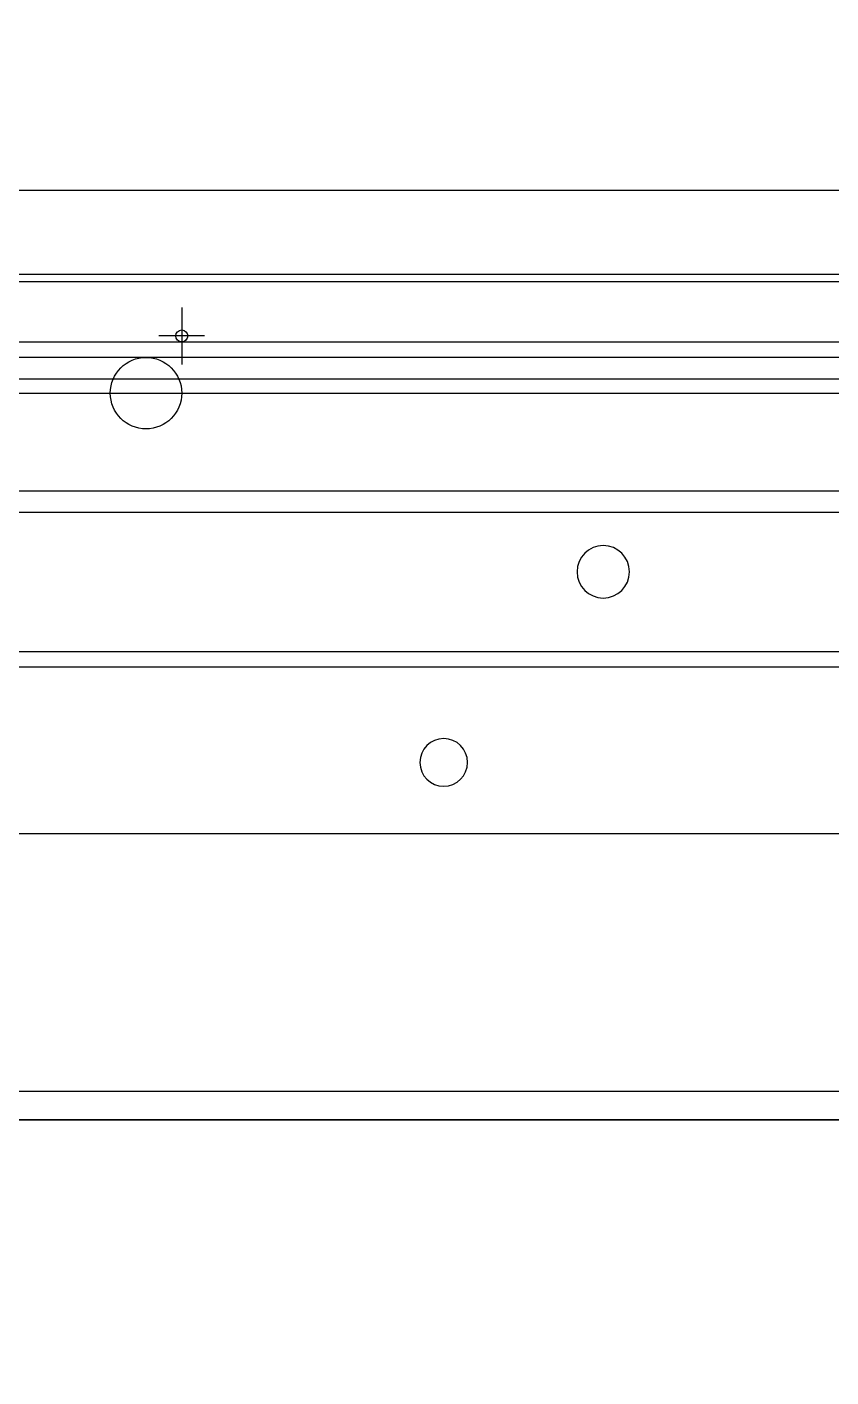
# Model space of a CAD drawing. Header units: millimetres. Extents: x 89450 to 753248, y -530175 to 1209785.
# Drawn here: x 97741.2 to 97910.1, y -99490.4 to -99207.1 of the extents above; entities that cross this region are included whole.
import ezdxf

# ---------------------------------------------------------------- set-up
doc = ezdxf.new("R2010")
doc.units = ezdxf.units.MM
doc.header["$LTSCALE"] = 150
doc.linetypes.add('CENTER', pattern=[50.8, 31.75, -6.35, 6.35, -6.35])
doc.layers.add('------00 Load Bank', color=3, linetype='Continuous')

# ---------------------------------------------------------------- blocks, each defined once
blk = doc.blocks.new('A$Cd768ecee')
at = {"color": 0}
for p, q in [((103.2, 103.2), (1076.8, 103.2)), ((100, 100), (1080, 100)), ((38.2, 38.2), (1141.8, 38.2)), ((35, 35), (1145, 35)), ((0, 0), (1180, 0))]:
    blk.add_line(p, q, dxfattribs=at)
for centre, radius in [((269, 55), 5.5), ((302.5, 15), 5)]:
    blk.add_circle(centre, radius, dxfattribs=at)
blk = doc.blocks.new('A$Ca2785acc')
at = {"color": 0}
for p, q in [((985, 1002), (0, 1002)), ((260, 987), (260, 999)), ((983.4, 981.6), (1.6, 981.6)), ((985, 980), (0, 980))]:
    blk.add_line(p, q, dxfattribs=at)
at = {"color": 0, "linetype": 'CENTER'}
blk.add_line((255.2, 993), (264.8, 993), dxfattribs=at)
at = {"color": 0}
blk.add_circle((260, 993), 1.25, dxfattribs=at)
blk = doc.blocks.new('A$C02650c35')
at = {"color": 0}
for p, q in [((1040.5, 24.5), (1040.5, 1060.5)), ((1045, 24.5), (1045, 1060.5)), ((1045, 30), (1045, 1055))]:
    blk.add_line(p, q, dxfattribs=at)
at = {"color": 0, "linetype": 'CENTER'}
blk.add_line((1020, 45), (1020, 1040), dxfattribs=at)
at = {"color": 0}
for centre, radius in [((522.5, 542.5), 441), ((1020, 767.5), 7.5)]:
    blk.add_circle(centre, radius, dxfattribs=at)

msp = doc.modelspace()

# ---------------------------------------------------------------- linework, layer by layer
at = {"layer": '------00 Load Bank', "color": 161, "elevation": 0}
msp.add_lwpolyline([(98253.75, -96836.41), (96883.75, -96836.41), (96883.75, -99436.41), (98253.75, -99436.41), (98253.75, -96836.41)], dxfattribs=at)
for points in [[(98253.75, -99436.41), (96883.75, -99436.41), (96883.75, -96836.41), (98253.75, -96836.41)], [(98247.75, -96842.41), (96889.75, -96842.41), (96889.75, -99430.41), (98247.75, -99430.41)]]:
    msp.add_lwpolyline(points, close=True, dxfattribs=at)
at = {"layer": '------00 Load Bank', "color": 161, "ltscale": 2, "elevation": 0}
msp.add_lwpolyline([(98046.23, -99773.71), (98046.23, -99241.41), (97036.23, -99241.41), (97036.23, -99773.71)], close=True, dxfattribs=at)

# ---------------------------------------------------------------- block references
at = {"layer": '------00 Load Bank', "color": 161, "xscale": -1}
msp.add_blockref('A$Cd768ecee', (98131.23, -99376.41, 0), dxfattribs=at)
at = {"layer": '------00 Load Bank', "color": 161}
for name, p, rotation in [('A$C02650c35', (96998.73, -98263.91, 0), 270), ('A$Ca2785acc', (98033.73, -98278.91, 0), 180), ('A$Ca2785acc', (98033.73, -98278.91, 0), 180)]:
    msp.add_blockref(name, p, dxfattribs=dict(at, rotation=rotation))

doc.saveas('drawing.dxf')
